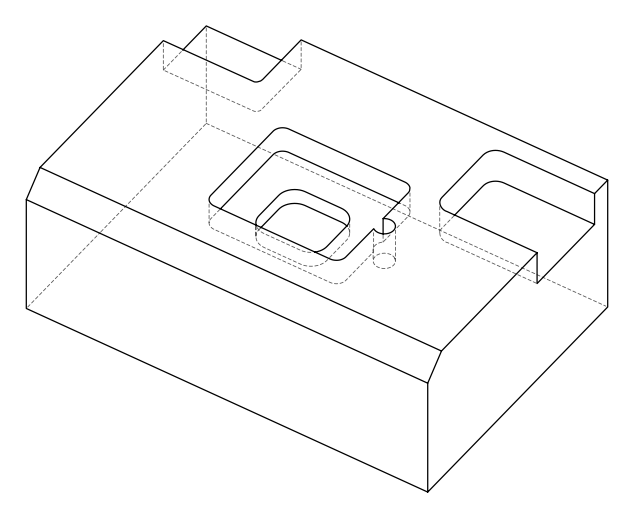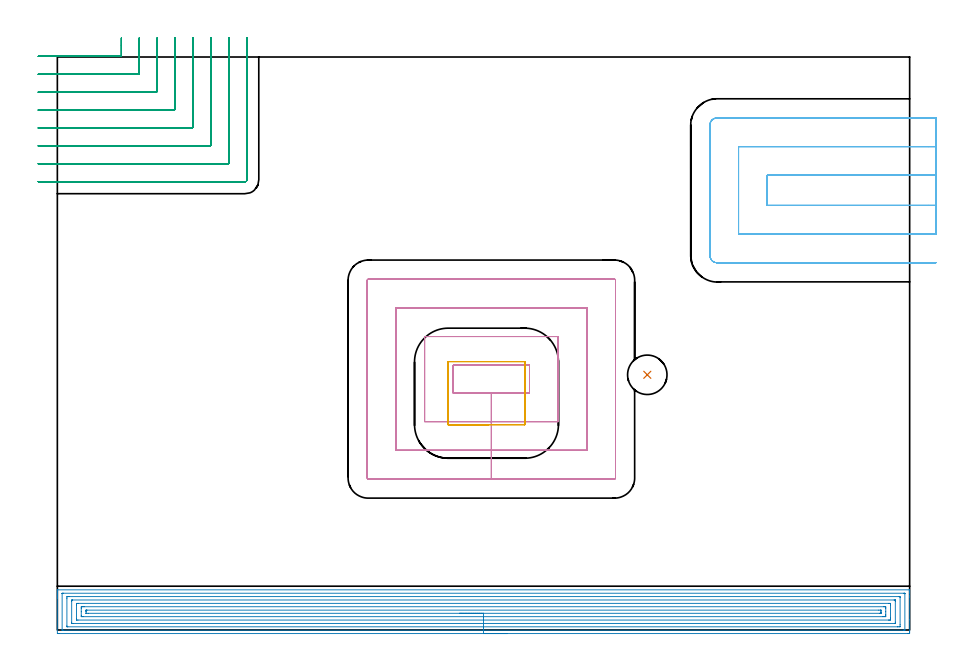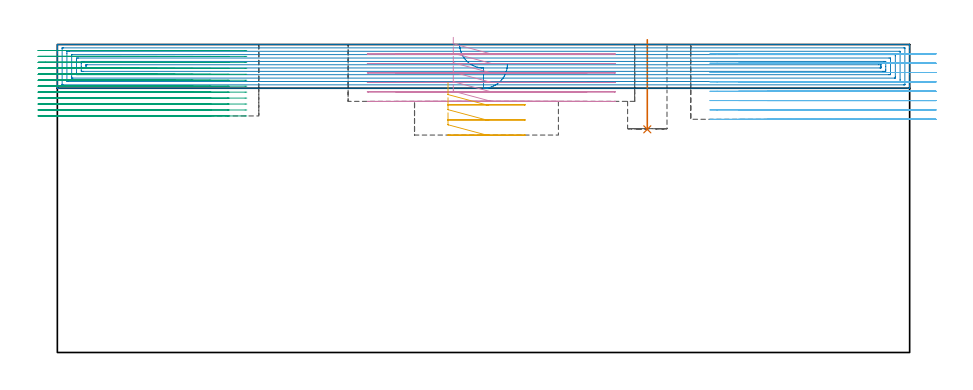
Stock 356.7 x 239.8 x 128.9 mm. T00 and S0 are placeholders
(PLAN: 6 operations, 5 tool changes, 66.6 min)
(1 INDEXABLE_INSERT_DRILL_BLIND_HOLE_FROM_SOLID | STEP1POCKET | NXT0302_004 | 0.15 min | 7538 mm3)
(2 AREA_MILL | FG_CHAMFER_SURFACE | UGT0205_001 | 20.25 min | 59727 mm3)
(3 MILL_CORNER_NOTCH_RECTANGULAR | CORNER_NOTCH_RECTANGULAR | NXT0201_013 | Follow Part, ap 2.5, ae 75% | 20.53 min | 143988 mm3)
(4 MILL_RECTANGULAR_POCKET | POCKET_RECTANGULAR_STRAIGHT | UGT0201_008 | Follow Part, ap 4, ae 75% | 12.2 min | 282219 mm3)
(5 MILL_RECTANGULAR_POCKET_1 | POCKET_RECTANGULAR_STRAIGHT_1 | UGT0201_006 | Follow Part, ap 7, ae 75% | 1.15 min | 43747 mm3)
(6 MILL_SLOT | SLOT_PARTIAL_RECTANGULAR | UGT0201_008 | Follow Part, ap 4, ae 75% | 12.31 min | 218020 mm3)
(TOOL NXT0302_004 | Index. Insert Drill 16.5mm [880-D1650L20-05] | D16.5 PA176 FL83 Z2)
(TOOL UGT0205_001 | Chamfer Mill 20 x 3 x 45 deg. | D20 FL50 Z2)
(TOOL NXT0201_013 | ENDMILL 10mm | D10 FL30 Z4)
(TOOL UGT0201_008 | End Mill 16 mm | D16 FL32 Z4)
(TOOL UGT0201_006 | End Mill 28 mm | D28 FL25 Z2)
(OP 1 INDEXABLE_INSERT_DRILL_BLIND_HOLE_FROM_SOLID)
G17 G21 G94 G90
T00 M6
G54
G17 G0 G90 X246.9 Y106.8 S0 M3
G43 Z138.9 H1
G94 G81 G98 Z93.4 F250. R130.9
G80
M5
M2
(OP 2 AREA_MILL)
G17 G21 G94 G90
T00 M6
G54
G17 G0 G90 X188.35 Y-1.5 S1061 M3
G43 Z138.9 H0
Z120.6
G94 G1 X188.312 Z119.728 F250.
X188.198 Z118.863
X188.009 Z118.012
X187.747 Z117.18
X187.413 Z116.374
X187.01 Z115.6
X186.542 Z114.864
X186.01 Z114.172
X185.421 Z113.529
X184.778 Z112.94
X184.086 Z112.408
X183.35 Z111.94
X182.576 Z111.537
X181.77 Z111.203
X180.938 Z110.941
X180.086 Z110.752
X179.222 Z110.638
X178.35 Z110.6
X0.615
X0.108 Y-1.495 Z110.603
X0.01 Y-1.492 Z110.606
X0. Y-1.389 Z110.708
Y13.183 Z125.278
Y13.786 Z125.88
Y14.332 Z126.429
Y14.663 Z126.759
Y15.209 Z127.305
Y15.54 Z127.634
Y16.201 Z128.301
Y16.511 Z128.61
X0.003 Y16.657 Z128.75
X0.01 Y16.798 Z128.889
X0.169 Y16.8 Z128.9
X356.532
X356.69 Y16.798 Z128.889
X356.697 Y16.657 Z128.75
X356.7 Y16.51 Z128.61
Y16.201 Z128.301
Y15.54 Z127.634
Y14.332 Z126.429
Y13.786 Z125.88
Y4.28 Z116.377
Y-0.513 Z111.584
X356.695 Y-1.116 Z110.981
X356.69 Y-1.493 Z110.605
X356.472 Y-1.496 Z110.602
X356.085 Y-1.5 Z110.6
X178.35
Y-0.086 Z112.014
X2.401
X2.244 Y-0.085 Z112.015
X2.05 Y-0.081 Z112.019
X2.01 Y-0.079 Z112.021
X2.005 Y-0.051 Z112.049
X2.002 Y-0.02 Z112.08
X2. Y0.154 Z112.254
X2.001 Y15.188 Z127.288
X2.005 Y15.293 Z127.393
X2.01 Y15.362 Z127.462
X2.018 Y15.379 Z127.479
X2.034 Y15.381 Z127.481
X2.401 Y15.385 Z127.485
X2.558 Y15.386 Z127.486
X354.299 Y15.385 Z127.485
X354.456
X354.65 Y15.381 Z127.481
X354.69 Y15.379 Z127.479
X354.695 Y15.351 Z127.451
X354.698 Y15.32 Z127.42
X354.7 Y15.146 Z127.246
X354.699 Y0.112 Z112.212
X354.696 Y0.007 Z112.107
X354.69 Y-0.062 Z112.038
X354.682 Y-0.08 Z112.02
X354.666 Y-0.081 Z112.019
X354.299 Y-0.085 Z112.015
X354.142 Y-0.086 Z112.014
X178.35
Y1.328 Z113.428
X4.375 Y1.329 Z113.429
X4.188 Y1.332 Z113.432
X4.01 Y1.336 Z113.436
X4.004 Y1.514 Z113.614
X4.001 Y1.697 Z113.797
X4. Y13.094 Z125.194
X4.005 Y13.786 Z125.886
X4.007 Y13.963 Z126.063
X4.188 Y13.966 Z126.066
X4.892 Y13.971 Z126.071
X5.081 Y13.972 Z126.072
X352.325 Y13.971 Z126.071
X352.512 Y13.968 Z126.068
X352.69 Y13.964 Z126.064
X352.696 Y13.786 Z125.886
X352.699 Y13.603 Z125.703
X352.7 Y2.206 Z114.306
X352.696 Y1.514 Z113.614
X352.693 Y1.336 Z113.436
X352.512 Y1.334 Z113.434
X351.808 Y1.329 Z113.429
X351.619 Y1.328 Z113.428
X178.35
Y2.743 Z114.843
X6.508
X6.138 Y2.744 Z114.844
X6.072 Y2.746 Z114.846
X6.01 Y2.751 Z114.851
X6.006 Y2.844 Z114.944
X6. Y3.241 Z115.341
Y12.033 Z124.133
X6.01 Y12.458 Z124.558
X6.022 Y12.551 Z124.651
X6.155 Y12.554 Z124.654
X6.334 Y12.557 Z124.657
X350.192
X350.562 Y12.556 Z124.656
X350.628 Y12.554 Z124.654
X350.69 Y12.549 Z124.649
X350.694 Y12.456 Z124.556
X350.7 Y12.059 Z124.159
Y3.267 Z115.367
X350.69 Y2.842 Z114.942
X350.678 Y2.749 Z114.849
X350.545 Y2.746 Z114.846
X350.366 Y2.743 Z114.843
X178.35
Y4.157 Z116.257
X8.64
X8.212 Y4.163 Z116.263
X8.01 Y4.167 Z116.267
X8.007 Y4.284 Z116.384
X8.001 Y4.784 Z116.884
X8. Y10.28 Z122.38
X8.003 Y10.918 Z123.018
X8.01 Y11.128 Z123.228
X8.214 Y11.136 Z123.236
X8.653 Y11.143 Z123.243
X8.667
X348.06
X348.488 Y11.137 Z123.237
X348.69 Y11.133 Z123.233
X348.693 Y11.016 Z123.116
X348.699 Y10.516 Z122.616
X348.7 Y5.02 Z117.12
X348.697 Y4.382 Z116.482
X348.69 Y4.172 Z116.272
X348.486 Y4.164 Z116.264
X348.047 Y4.157 Z116.257
X348.033
X178.35
Y5.571 Z117.671
X10.771
X10.44 Y5.573 Z117.673
X10.108 Y5.576 Z117.676
X10.022 Y5.578 Z117.678
X10.01 Y5.639 Z117.739
X10.004 Y5.753 Z117.853
X10.002 Y5.897 Z117.997
X10. Y7.65 Z119.75
Y8.958 Z121.058
X10.002 Y9.403 Z121.503
X10.006 Y9.619 Z121.719
X10.01 Y9.72 Z121.82
X10.113 Y9.724 Z121.824
X10.44 Y9.727 Z121.827
X11.001 Y9.729 Z121.829
X11.333
X345.929
X346.26 Y9.727 Z121.827
X346.592 Y9.724 Z121.824
X346.678 Y9.722 Z121.822
X346.69 Y9.661 Z121.761
X346.696 Y9.547 Z121.647
X346.698 Y9.403 Z121.503
X346.7 Y8.972 Z121.072
Y7.65 Z119.75
Y6.342 Z118.442
X346.698 Y5.897 Z117.997
X346.694 Y5.681 Z117.781
X346.69 Y5.58 Z117.68
X346.587 Y5.576 Z117.676
X346.26 Y5.573 Z117.673
X345.699 Y5.571 Z117.671
X345.367
X178.35
Y6.985 Z119.085
X12.903
X12.226 Y6.987 Z119.087
X12.007 Y6.988 Z119.088
X12.004 Y6.991 Z119.091
X12.001 Y6.994 Z119.094
X12. Y7.65 Z119.75
Y7.872 Z119.972
X12.002 Y8.093 Z120.193
X12.006 Y8.241 Z120.341
X12.01 Y8.293 Z120.393
X12.021 Y8.308 Z120.408
X12.057 Y8.31 Z120.41
X12.226 Y8.313 Z120.413
X12.442 Y8.314 Z120.414
X343.797 Y8.315 Z120.415
X344.474 Y8.313 Z120.413
X344.693 Y8.312 Z120.412
X344.696 Y8.309 Z120.409
X344.699 Y8.306 Z120.406
X344.7 Y7.65 Z119.75
Y7.428 Z119.528
X344.698 Y7.207 Z119.307
X344.694 Y7.059 Z119.159
X344.69 Y7.007 Z119.107
X344.679 Y6.992 Z119.092
X344.643 Y6.99 Z119.09
X344.474 Y6.987 Z119.087
X344.258 Y6.985 Z119.085
X178.35
X177.478 Z119.123
X176.614 Z119.237
X175.762 Z119.426
X174.93 Z119.688
X174.124 Z120.022
X173.35 Z120.425
X172.614 Z120.894
X171.922 Z121.425
X171.279 Z122.014
X170.69 Z122.657
X170.158 Z123.35
X169.69 Z124.085
X169.287 Z124.859
X168.953 Z125.665
X168.691 Z126.497
X168.502 Z127.349
X168.388 Z128.214
X168.35 Z129.085
G0 Z138.9
M5
M2
(OP 3 MILL_CORNER_NOTCH_RECTANGULAR)
G17 G21 G94 G90
T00 M6
G54
G17 G0 G90 X-7.991 Y240.1 S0 M3
G43 Z138.9 H0
Z126.408
G94 G1 X-4.991 F250.
X26.304 F500.
G3 X26.8 Y240.596 R0.5
G1 Y244.8
Y247.8 F250.
G0 Z138.9
X-8. Y232.6
Z126.408
G1 X-5.
X33.804 F500.
G3 X34.3 Y233.096 R0.5
G1 Y244.8
Y247.8 F250.
G0 Z138.9
X-8. Y225.1
Z126.408
G1 X-5.
X41.304 F500.
G3 X41.8 Y225.596 R0.5
G1 Y244.8
Y247.8 F250.
G0 Z138.9
X-8. Y217.6
Z126.408
G1 X-5.
X48.804 F500.
G3 X49.3 Y218.096 R0.5
G1 Y244.8
Y247.8 F250.
G0 Z138.9
X-8. Y210.1
Z126.408
G1 X-5.
X56.303 F500.
G3 X56.8 Y210.597 R0.5
G1 Y244.8
Y247.8 F250.
G0 Z138.9
X-8. Y202.6
Z126.408
G1 X-5.
X63.803 F500.
G3 X64.3 Y203.097 R0.5
G1 Y244.8
Y247.8 F250.
G0 Z138.9
X-8. Y195.1
Z126.408
G1 X-5.
X71.303 F500.
G3 X71.8 Y195.597 R0.5
G1 Y244.8
Y247.8 F250.
G0 Z138.9
X-8. Y187.6
Z126.408
G1 X-5.
X78.6 F500.
G3 X79.3 Y188.3 R0.7
G1 Y244.8
Y247.8 F250.
G0 Z138.9
X-7.991 Y240.1
Z123.917
G1 X-4.991
X26.304 F500.
G3 X26.8 Y240.596 R0.5
G1 Y244.8
Y247.8 F250.
G0 Z138.9
X-8. Y232.6
Z123.917
G1 X-5.
X33.804 F500.
G3 X34.3 Y233.096 R0.5
G1 Y244.8
Y247.8 F250.
G0 Z138.9
X-8. Y225.1
Z123.917
G1 X-5.
X41.304 F500.
G3 X41.8 Y225.596 R0.5
G1 Y244.8
Y247.8 F250.
G0 Z138.9
X-8. Y217.6
Z123.917
G1 X-5.
X48.804 F500.
G3 X49.3 Y218.096 R0.5
G1 Y244.8
Y247.8 F250.
G0 Z138.9
X-8. Y210.1
Z123.917
G1 X-5.
X56.303 F500.
G3 X56.8 Y210.597 R0.5
G1 Y244.8
Y247.8 F250.
G0 Z138.9
X-8. Y202.6
Z123.917
G1 X-5.
X63.803 F500.
G3 X64.3 Y203.097 R0.5
G1 Y244.8
Y247.8 F250.
G0 Z138.9
X-8. Y195.1
Z123.917
G1 X-5.
X71.303 F500.
G3 X71.8 Y195.597 R0.5
G1 Y244.8
Y247.8 F250.
G0 Z138.9
X-8. Y187.6
Z123.917
G1 X-5.
X78.6 F500.
G3 X79.3 Y188.3 R0.7
G1 Y244.8
Y247.8 F250.
G0 Z138.9
X-7.991 Y240.1
Z121.425
G1 X-4.991
X26.304 F500.
G3 X26.8 Y240.596 R0.5
G1 Y244.8
Y247.8 F250.
G0 Z138.9
X-8. Y232.6
Z121.425
G1 X-5.
X33.804 F500.
G3 X34.3 Y233.096 R0.5
G1 Y244.8
Y247.8 F250.
G0 Z138.9
X-8. Y225.1
Z121.425
G1 X-5.
X41.304 F500.
G3 X41.8 Y225.596 R0.5
G1 Y244.8
Y247.8 F250.
G0 Z138.9
X-8. Y217.6
Z121.425
G1 X-5.
X48.804 F500.
G3 X49.3 Y218.096 R0.5
G1 Y244.8
Y247.8 F250.
G0 Z138.9
X-8. Y210.1
Z121.425
G1 X-5.
X56.303 F500.
G3 X56.8 Y210.597 R0.5
G1 Y244.8
Y247.8 F250.
G0 Z138.9
X-8. Y202.6
Z121.425
G1 X-5.
X63.803 F500.
G3 X64.3 Y203.097 R0.5
G1 Y244.8
Y247.8 F250.
G0 Z138.9
X-8. Y195.1
Z121.425
G1 X-5.
X71.303 F500.
G3 X71.8 Y195.597 R0.5
G1 Y244.8
Y247.8 F250.
G0 Z138.9
X-8. Y187.6
Z121.425
G1 X-5.
X78.6 F500.
G3 X79.3 Y188.3 R0.7
G1 Y244.8
Y247.8 F250.
G0 Z138.9
X-7.991 Y240.1
Z118.933
G1 X-4.991
X26.304 F500.
G3 X26.8 Y240.596 R0.5
G1 Y244.8
Y247.8 F250.
G0 Z138.9
X-8. Y232.6
Z118.933
G1 X-5.
X33.804 F500.
G3 X34.3 Y233.096 R0.5
G1 Y244.8
Y247.8 F250.
G0 Z138.9
X-8. Y225.1
Z118.933
G1 X-5.
X41.304 F500.
G3 X41.8 Y225.596 R0.5
G1 Y244.8
Y247.8 F250.
G0 Z138.9
X-8. Y217.6
Z118.933
G1 X-5.
X48.804 F500.
G3 X49.3 Y218.096 R0.5
G1 Y244.8
Y247.8 F250.
G0 Z138.9
X-8. Y210.1
Z118.933
G1 X-5.
X56.303 F500.
G3 X56.8 Y210.597 R0.5
G1 Y244.8
Y247.8 F250.
G0 Z138.9
X-8. Y202.6
Z118.933
G1 X-5.
X63.803 F500.
G3 X64.3 Y203.097 R0.5
G1 Y244.8
Y247.8 F250.
G0 Z138.9
X-8. Y195.1
Z118.933
G1 X-5.
X71.303 F500.
G3 X71.8 Y195.597 R0.5
G1 Y244.8
Y247.8 F250.
G0 Z138.9
X-8. Y187.6
Z118.933
G1 X-5.
X78.6 F500.
G3 X79.3 Y188.3 R0.7
G1 Y244.8
Y247.8 F250.
G0 Z138.9
X-7.991 Y240.1
Z116.442
G1 X-4.991
X26.304 F500.
G3 X26.8 Y240.596 R0.5
G1 Y244.8
Y247.8 F250.
G0 Z138.9
X-8. Y232.6
Z116.442
G1 X-5.
X33.804 F500.
G3 X34.3 Y233.096 R0.5
G1 Y244.8
Y247.8 F250.
G0 Z138.9
X-8. Y225.1
Z116.442
G1 X-5.
X41.304 F500.
G3 X41.8 Y225.596 R0.5
G1 Y244.8
Y247.8 F250.
G0 Z138.9
X-8. Y217.6
Z116.442
G1 X-5.
X48.804 F500.
G3 X49.3 Y218.096 R0.5
G1 Y244.8
Y247.8 F250.
G0 Z138.9
X-8. Y210.1
Z116.442
G1 X-5.
X56.303 F500.
G3 X56.8 Y210.597 R0.5
G1 Y244.8
Y247.8 F250.
G0 Z138.9
X-8. Y202.6
Z116.442
G1 X-5.
X63.803 F500.
G3 X64.3 Y203.097 R0.5
G1 Y244.8
Y247.8 F250.
G0 Z138.9
X-8. Y195.1
Z116.442
G1 X-5.
X71.303 F500.
G3 X71.8 Y195.597 R0.5
G1 Y244.8
Y247.8 F250.
G0 Z138.9
X-8. Y187.6
Z116.442
G1 X-5.
X78.6 F500.
G3 X79.3 Y188.3 R0.7
G1 Y244.8
Y247.8 F250.
G0 Z138.9
X-7.991 Y240.1
Z113.95
G1 X-4.991
X26.304 F500.
G3 X26.8 Y240.596 R0.5
G1 Y244.8
Y247.8 F250.
G0 Z138.9
X-8. Y232.6
Z113.95
G1 X-5.
X33.804 F500.
G3 X34.3 Y233.096 R0.5
G1 Y244.8
Y247.8 F250.
G0 Z138.9
X-8. Y225.1
Z113.95
G1 X-5.
X41.304 F500.
G3 X41.8 Y225.596 R0.5
G1 Y244.8
Y247.8 F250.
G0 Z138.9
X-8. Y217.6
Z113.95
G1 X-5.
X48.804 F500.
G3 X49.3 Y218.096 R0.5
G1 Y244.8
Y247.8 F250.
G0 Z138.9
X-8. Y210.1
Z113.95
G1 X-5.
X56.303 F500.
G3 X56.8 Y210.597 R0.5
G1 Y244.8
Y247.8 F250.
G0 Z138.9
X-8. Y202.6
Z113.95
G1 X-5.
X63.803 F500.
G3 X64.3 Y203.097 R0.5
G1 Y244.8
Y247.8 F250.
G0 Z138.9
X-8. Y195.1
Z113.95
G1 X-5.
X71.303 F500.
G3 X71.8 Y195.597 R0.5
G1 Y244.8
Y247.8 F250.
G0 Z138.9
X-8. Y187.6
Z113.95
G1 X-5.
X78.6 F500.
G3 X79.3 Y188.3 R0.7
G1 Y244.8
Y247.8 F250.
G0 Z138.9
X-7.991 Y240.1
Z111.458
G1 X-4.991
X26.304 F500.
G3 X26.8 Y240.596 R0.5
G1 Y244.8
Y247.8 F250.
G0 Z138.9
X-8. Y232.6
Z111.458
G1 X-5.
X33.804 F500.
G3 X34.3 Y233.096 R0.5
G1 Y244.8
Y247.8 F250.
G0 Z138.9
X-8. Y225.1
Z111.458
G1 X-5.
X41.304 F500.
G3 X41.8 Y225.596 R0.5
G1 Y244.8
Y247.8 F250.
G0 Z138.9
X-8. Y217.6
Z111.458
G1 X-5.
X48.804 F500.
G3 X49.3 Y218.096 R0.5
G1 Y244.8
Y247.8 F250.
G0 Z138.9
X-8. Y210.1
Z111.458
G1 X-5.
X56.303 F500.
G3 X56.8 Y210.597 R0.5
G1 Y244.8
Y247.8 F250.
G0 Z138.9
X-8. Y202.6
Z111.458
G1 X-5.
X63.803 F500.
G3 X64.3 Y203.097 R0.5
G1 Y244.8
Y247.8 F250.
G0 Z138.9
X-8. Y195.1
Z111.458
G1 X-5.
X71.303 F500.
G3 X71.8 Y195.597 R0.5
G1 Y244.8
Y247.8 F250.
G0 Z138.9
X-8. Y187.6
Z111.458
G1 X-5.
X78.6 F500.
G3 X79.3 Y188.3 R0.7
G1 Y244.8
Y247.8 F250.
G0 Z138.9
X-7.991 Y240.1
Z108.967
G1 X-4.991
X26.304 F500.
G3 X26.8 Y240.596 R0.5
G1 Y244.8
Y247.8 F250.
G0 Z138.9
X-8. Y232.6
Z108.967
G1 X-5.
X33.804 F500.
G3 X34.3 Y233.096 R0.5
G1 Y244.8
Y247.8 F250.
G0 Z138.9
X-8. Y225.1
Z108.967
G1 X-5.
X41.304 F500.
G3 X41.8 Y225.596 R0.5
G1 Y244.8
Y247.8 F250.
G0 Z138.9
X-8. Y217.6
Z108.967
G1 X-5.
X48.804 F500.
G3 X49.3 Y218.096 R0.5
G1 Y244.8
Y247.8 F250.
G0 Z138.9
X-8. Y210.1
Z108.967
G1 X-5.
X56.303 F500.
G3 X56.8 Y210.597 R0.5
G1 Y244.8
Y247.8 F250.
G0 Z138.9
X-8. Y202.6
Z108.967
G1 X-5.
X63.803 F500.
G3 X64.3 Y203.097 R0.5
G1 Y244.8
Y247.8 F250.
G0 Z138.9
X-8. Y195.1
Z108.967
G1 X-5.
X71.303 F500.
G3 X71.8 Y195.597 R0.5
G1 Y244.8
Y247.8 F250.
G0 Z138.9
X-8. Y187.6
Z108.967
G1 X-5.
X78.6 F500.
G3 X79.3 Y188.3 R0.7
G1 Y244.8
Y247.8 F250.
G0 Z138.9
X-7.991 Y240.1
Z106.475
G1 X-4.991
X26.304 F500.
G3 X26.8 Y240.596 R0.5
G1 Y244.8
Y247.8 F250.
G0 Z138.9
X-8. Y232.6
Z106.475
G1 X-5.
X33.804 F500.
G3 X34.3 Y233.096 R0.5
G1 Y244.8
Y247.8 F250.
G0 Z138.9
X-8. Y225.1
Z106.475
G1 X-5.
X41.304 F500.
G3 X41.8 Y225.596 R0.5
G1 Y244.8
Y247.8 F250.
G0 Z138.9
X-8. Y217.6
Z106.475
G1 X-5.
X48.804 F500.
G3 X49.3 Y218.096 R0.5
G1 Y244.8
Y247.8 F250.
G0 Z138.9
X-8. Y210.1
Z106.475
G1 X-5.
X56.303 F500.
G3 X56.8 Y210.597 R0.5
G1 Y244.8
Y247.8 F250.
G0 Z138.9
X-8. Y202.6
Z106.475
G1 X-5.
X63.803 F500.
G3 X64.3 Y203.097 R0.5
G1 Y244.8
Y247.8 F250.
G0 Z138.9
X-8. Y195.1
Z106.475
G1 X-5.
X71.303 F500.
G3 X71.8 Y195.597 R0.5
G1 Y244.8
Y247.8 F250.
G0 Z138.9
X-8. Y187.6
Z106.475
G1 X-5.
X78.6 F500.
G3 X79.3 Y188.3 R0.7
G1 Y244.8
Y247.8 F250.
G0 Z138.9
X-7.991 Y240.1
Z103.983
G1 X-4.991
X26.304 F500.
G3 X26.8 Y240.596 R0.5
G1 Y244.8
Y247.8 F250.
G0 Z138.9
X-8. Y232.6
Z103.983
G1 X-5.
X33.804 F500.
G3 X34.3 Y233.096 R0.5
G1 Y244.8
Y247.8 F250.
G0 Z138.9
X-8. Y225.1
Z103.983
G1 X-5.
X41.304 F500.
G3 X41.8 Y225.596 R0.5
G1 Y244.8
Y247.8 F250.
G0 Z138.9
X-8. Y217.6
Z103.983
G1 X-5.
X48.804 F500.
G3 X49.3 Y218.096 R0.5
G1 Y244.8
Y247.8 F250.
G0 Z138.9
X-8. Y210.1
Z103.983
G1 X-5.
X56.303 F500.
G3 X56.8 Y210.597 R0.5
G1 Y244.8
Y247.8 F250.
G0 Z138.9
X-8. Y202.6
Z103.983
G1 X-5.
X63.803 F500.
G3 X64.3 Y203.097 R0.5
G1 Y244.8
Y247.8 F250.
G0 Z138.9
X-8. Y195.1
Z103.983
G1 X-5.
X71.303 F500.
G3 X71.8 Y195.597 R0.5
G1 Y244.8
Y247.8 F250.
G0 Z138.9
X-8. Y187.6
Z103.983
G1 X-5.
X78.6 F500.
G3 X79.3 Y188.3 R0.7
G1 Y244.8
Y247.8 F250.
G0 Z138.9
X-7.991 Y240.1
Z101.492
G1 X-4.991
X26.304 F500.
G3 X26.8 Y240.596 R0.5
G1 Y244.8
Y247.8 F250.
G0 Z138.9
X-8. Y232.6
Z101.492
G1 X-5.
X33.804 F500.
G3 X34.3 Y233.096 R0.5
G1 Y244.8
Y247.8 F250.
G0 Z138.9
X-8. Y225.1
Z101.492
G1 X-5.
X41.304 F500.
G3 X41.8 Y225.596 R0.5
G1 Y244.8
Y247.8 F250.
G0 Z138.9
X-8. Y217.6
Z101.492
G1 X-5.
X48.804 F500.
G3 X49.3 Y218.096 R0.5
G1 Y244.8
Y247.8 F250.
G0 Z138.9
X-8. Y210.1
Z101.492
G1 X-5.
X56.303 F500.
G3 X56.8 Y210.597 R0.5
G1 Y244.8
Y247.8 F250.
G0 Z138.9
X-8. Y202.6
Z101.492
G1 X-5.
X63.803 F500.
G3 X64.3 Y203.097 R0.5
G1 Y244.8
Y247.8 F250.
G0 Z138.9
X-8. Y195.1
Z101.492
G1 X-5.
X71.303 F500.
G3 X71.8 Y195.597 R0.5
G1 Y244.8
Y247.8 F250.
G0 Z138.9
X-8. Y187.6
Z101.492
G1 X-5.
X78.6 F500.
G3 X79.3 Y188.3 R0.7
G1 Y244.8
Y247.8 F250.
G0 Z138.9
X-7.991 Y240.1
Z99.
G1 X-4.991
X26.304 F500.
G3 X26.8 Y240.596 R0.5
G1 Y244.8
Y247.8 F250.
G0 Z138.9
X-8. Y232.6
Z99.
G1 X-5.
X33.804 F500.
G3 X34.3 Y233.096 R0.5
G1 Y244.8
Y247.8 F250.
G0 Z138.9
X-8. Y225.1
Z99.
G1 X-5.
X41.304 F500.
G3 X41.8 Y225.596 R0.5
G1 Y244.8
Y247.8 F250.
G0 Z138.9
X-8. Y217.6
Z99.
G1 X-5.
X48.804 F500.
G3 X49.3 Y218.096 R0.5
G1 Y244.8
Y247.8 F250.
G0 Z138.9
X-8. Y210.1
Z99.
G1 X-5.
X56.303 F500.
G3 X56.8 Y210.597 R0.5
G1 Y244.8
Y247.8 F250.
G0 Z138.9
X-8. Y202.6
Z99.
G1 X-5.
X63.803 F500.
G3 X64.3 Y203.097 R0.5
G1 Y244.8
Y247.8 F250.
G0 Z138.9
X-8. Y195.1
Z99.
G1 X-5.
X71.303 F500.
G3 X71.8 Y195.597 R0.5
G1 Y244.8
Y247.8 F250.
G0 Z138.9
X-8. Y187.6
Z99.
G1 X-5.
X78.6 F500.
G3 X79.3 Y188.3 R0.7
G1 Y244.8
Y247.8 F250.
G0 Z138.9
M5
M2
(OP 4 MILL_RECTANGULAR_POCKET)
G17 G21 G94 G90
T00 M6
G54
G17 G0 G90 X165.7 Y109.25 S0 M3
G43 Z138.9 H0
Z131.9
G94 G1 Y99.2 Z129.207 F250.
X181.65 Z124.933
X197.6 F500.
Y110.8
X165.7
Y99.2
X181.65
Y87.2
X209.6
Y100.349
Y122.8
X153.7
Y87.2
X181.65
Y75.2
X221.6
Y100.349
Y134.8
X141.7
Y75.2
X181.65
Y63.2
X233.2
G3 X233.6 Y63.6 R0.4
G1 Y146.4
G3 X233.2 Y146.8 R0.4
G1 X130.1
G3 X129.7 Y146.4 R0.4
G1 Y63.6
G3 X130.1 Y63.2 R0.4
G1 X181.65
X182.65
G0 X165.7 Y109.25 Z127.933
G1 Y99.2 Z125.24 F250.
X181.65 Z120.967
X197.6 F500.
Y110.8
X165.7
Y99.2
X181.65
Y87.2
X209.6
Y100.349
Y122.8
X153.7
Y87.2
X181.65
Y75.2
X221.6
Y100.349
Y134.8
X141.7
Y75.2
X181.65
Y63.2
X233.2
G3 X233.6 Y63.6 R0.4
G1 Y146.4
G3 X233.2 Y146.8 R0.4
G1 X130.1
G3 X129.7 Y146.4 R0.4
G1 Y63.6
G3 X130.1 Y63.2 R0.4
G1 X181.65
X182.65
G0 X165.7 Y109.25 Z123.967
G1 Y99.2 Z121.274 F250.
X181.65 Z117.
X197.6 F500.
Y110.8
X165.7
Y99.2
X181.65
Y87.2
X209.6
Y100.349
Y122.8
X153.7
Y87.2
X181.65
Y75.2
X221.6
Y100.349
Y134.8
X141.7
Y75.2
X181.65
Y63.2
X233.2
G3 X233.6 Y63.6 R0.4
G1 Y146.4
G3 X233.2 Y146.8 R0.4
G1 X130.1
G3 X129.7 Y146.4 R0.4
G1 Y63.6
G3 X130.1 Y63.2 R0.4
G1 X181.65
X182.65
G0 X165.7 Y109.25 Z120.
G1 Y99.2 Z117.307 F250.
X181.65 Z113.033
X197.6 F500.
Y110.8
X165.7
Y99.2
X181.65
Y87.2
X209.6
Y100.349
Y122.8
X153.7
Y87.2
X181.65
Y75.2
X221.6
Y100.349
Y134.8
X141.7
Y75.2
X181.65
Y63.2
X233.2
G3 X233.6 Y63.6 R0.4
G1 Y146.4
G3 X233.2 Y146.8 R0.4
G1 X130.1
G3 X129.7 Y146.4 R0.4
G1 Y63.6
G3 X130.1 Y63.2 R0.4
G1 X181.65
X182.65
G0 X165.7 Y109.25 Z116.033
G1 Y99.2 Z113.34 F250.
X181.65 Z109.067
X197.6 F500.
Y110.8
X165.7
Y99.2
X181.65
Y87.2
X209.6
Y100.349
Y122.8
X153.7
Y87.2
X181.65
Y75.2
X221.6
Y100.349
Y134.8
X141.7
Y75.2
X181.65
Y63.2
X233.2
G3 X233.6 Y63.6 R0.4
G1 Y146.4
G3 X233.2 Y146.8 R0.4
G1 X130.1
G3 X129.7 Y146.4 R0.4
G1 Y63.6
G3 X130.1 Y63.2 R0.4
G1 X181.65
X182.65
G0 X165.7 Y109.25 Z112.067
G1 Y99.2 Z109.374 F250.
X181.65 Z105.1
X197.6 F500.
Y110.8
X165.7
Y99.2
X181.65
Y87.2
X209.6
Y100.349
Y122.8
X153.7
Y87.2
X181.65
Y75.2
X221.6
Y100.349
Y134.8
X141.7
Y75.2
X181.65
Y63.2
X233.2
G3 X233.6 Y63.6 R0.4
G1 Y146.4
G3 X233.2 Y146.8 R0.4
G1 X130.1
G3 X129.7 Y146.4 R0.4
G1 Y63.6
G3 X130.1 Y63.2 R0.4
G1 X181.65
X182.65
G0 Z138.9
M5
M2
(OP 5 MILL_RECTANGULAR_POCKET_1)
G17 G21 G94 G90
T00 M6
G54
G17 G0 G90 X163.5 Y104.607 S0 M3
G43 Z138.9 H0
Z112.95
G94 G1 Y86. Z107.964 F250.
Y85.968 Z107.956
X163.526 Y85.926 Z107.942
X163.568 Y85.9 Z107.929
X163.6 Z107.92
X179.6 Z103.633
X195.6 F500.
X195.655 Y85.905
X195.695 Y85.945
X195.7 Y86.
Y112.2
X195.695 Y112.255
X195.655 Y112.295
X195.6 Y112.3
X163.6
X163.545 Y112.295
X163.505 Y112.255
X163.5 Y112.2
Y86.
X163.505 Y85.945
X163.545 Y85.905
X163.6 Y85.9
X179.6
X180.6
G0 X163.5 Y104.607 Z106.633
G1 Y86. Z101.648 F250.
Y85.968 Z101.639
X163.526 Y85.926 Z101.626
X163.568 Y85.9 Z101.612
X163.6 Z101.604
X179.6 Z97.317
X195.6 F500.
X195.655 Y85.905
X195.695 Y85.945
X195.7 Y86.
Y112.2
X195.695 Y112.255
X195.655 Y112.295
X195.6 Y112.3
X163.6
X163.545 Y112.295
X163.505 Y112.255
X163.5 Y112.2
Y86.
X163.505 Y85.945
X163.545 Y85.905
X163.6 Y85.9
X179.6
X180.6
G0 X163.5 Y104.607 Z100.317
G1 Y86. Z95.331 F250.
Y85.968 Z95.322
X163.526 Y85.926 Z95.309
X163.568 Y85.9 Z95.296
X163.6 Z95.287
X179.6 Z91.
X195.6 F500.
X195.655 Y85.905
X195.695 Y85.945
X195.7 Y86.
Y112.2
X195.695 Y112.255
X195.655 Y112.295
X195.6 Y112.3
X163.6
X163.545 Y112.295
X163.505 Y112.255
X163.5 Y112.2
Y86.
X163.505 Y85.945
X163.545 Y85.905
X163.6 Y85.9
X179.6
X180.6
G0 Z138.9
M5
M2
(OP 6 MILL_SLOT)
G17 G21 G94 G90
T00 M6
G54
G17 G0 G90 X367.7 Y190.3 S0 M3
G43 Z138.9 H0
Z124.987
G94 G1 X364.7 F250.
X297.1 F500.
Y177.7
X364.7
X367.7 F250.
Y202.3
X364.7
X285.1 F500.
Y165.7
X364.7
X367.7 F250.
Y214.3
X364.7
X276.1 F500.
G3 X273.1 Y211.3 R3.
G1 Y156.7
G3 X276.1 Y153.7 R3.
G1 X364.7
X367.7 F250.
G0 Y190.3 Z121.075
G1 X364.7
X297.1 F500.
Y177.7
X364.7
X367.7 F250.
Y202.3
X364.7
X285.1 F500.
Y165.7
X364.7
X367.7 F250.
Y214.3
X364.7
X276.1 F500.
G3 X273.1 Y211.3 R3.
G1 Y156.7
G3 X276.1 Y153.7 R3.
G1 X364.7
X367.7 F250.
G0 Y190.3 Z117.162
G1 X364.7
X297.1 F500.
Y177.7
X364.7
X367.7 F250.
Y202.3
X364.7
X285.1 F500.
Y165.7
X364.7
X367.7 F250.
Y214.3
X364.7
X276.1 F500.
G3 X273.1 Y211.3 R3.
G1 Y156.7
G3 X276.1 Y153.7 R3.
G1 X364.7
X367.7 F250.
G0 Y190.3 Z113.25
G1 X364.7
X297.1 F500.
Y177.7
X364.7
X367.7 F250.
Y202.3
X364.7
X285.1 F500.
Y165.7
X364.7
X367.7 F250.
Y214.3
X364.7
X276.1 F500.
G3 X273.1 Y211.3 R3.
G1 Y156.7
G3 X276.1 Y153.7 R3.
G1 X364.7
X367.7 F250.
G0 Y190.3 Z109.337
G1 X364.7
X297.1 F500.
Y177.7
X364.7
X367.7 F250.
Y202.3
X364.7
X285.1 F500.
Y165.7
X364.7
X367.7 F250.
Y214.3
X364.7
X276.1 F500.
G3 X273.1 Y211.3 R3.
G1 Y156.7
G3 X276.1 Y153.7 R3.
G1 X364.7
X367.7 F250.
G0 Y190.3 Z105.425
G1 X364.7
X297.1 F500.
Y177.7
X364.7
X367.7 F250.
Y202.3
X364.7
X285.1 F500.
Y165.7
X364.7
X367.7 F250.
Y214.3
X364.7
X276.1 F500.
G3 X273.1 Y211.3 R3.
G1 Y156.7
G3 X276.1 Y153.7 R3.
G1 X364.7
X367.7 F250.
G0 Y190.3 Z101.512
G1 X364.7
X297.1 F500.
Y177.7
X364.7
X367.7 F250.
Y202.3
X364.7
X285.1 F500.
Y165.7
X364.7
X367.7 F250.
Y214.3
X364.7
X276.1 F500.
G3 X273.1 Y211.3 R3.
G1 Y156.7
G3 X276.1 Y153.7 R3.
G1 X364.7
X367.7 F250.
G0 Y190.3 Z97.6
G1 X364.7
X297.1 F500.
Y177.7
X364.7
X367.7 F250.
Y202.3
X364.7
X285.1 F500.
Y165.7
X364.7
X367.7 F250.
Y214.3
X364.7
X276.1 F500.
G3 X273.1 Y211.3 R3.
G1 Y156.7
G3 X276.1 Y153.7 R3.
G1 X364.7
X367.7 F250.
G0 Z138.9
M5
M2
